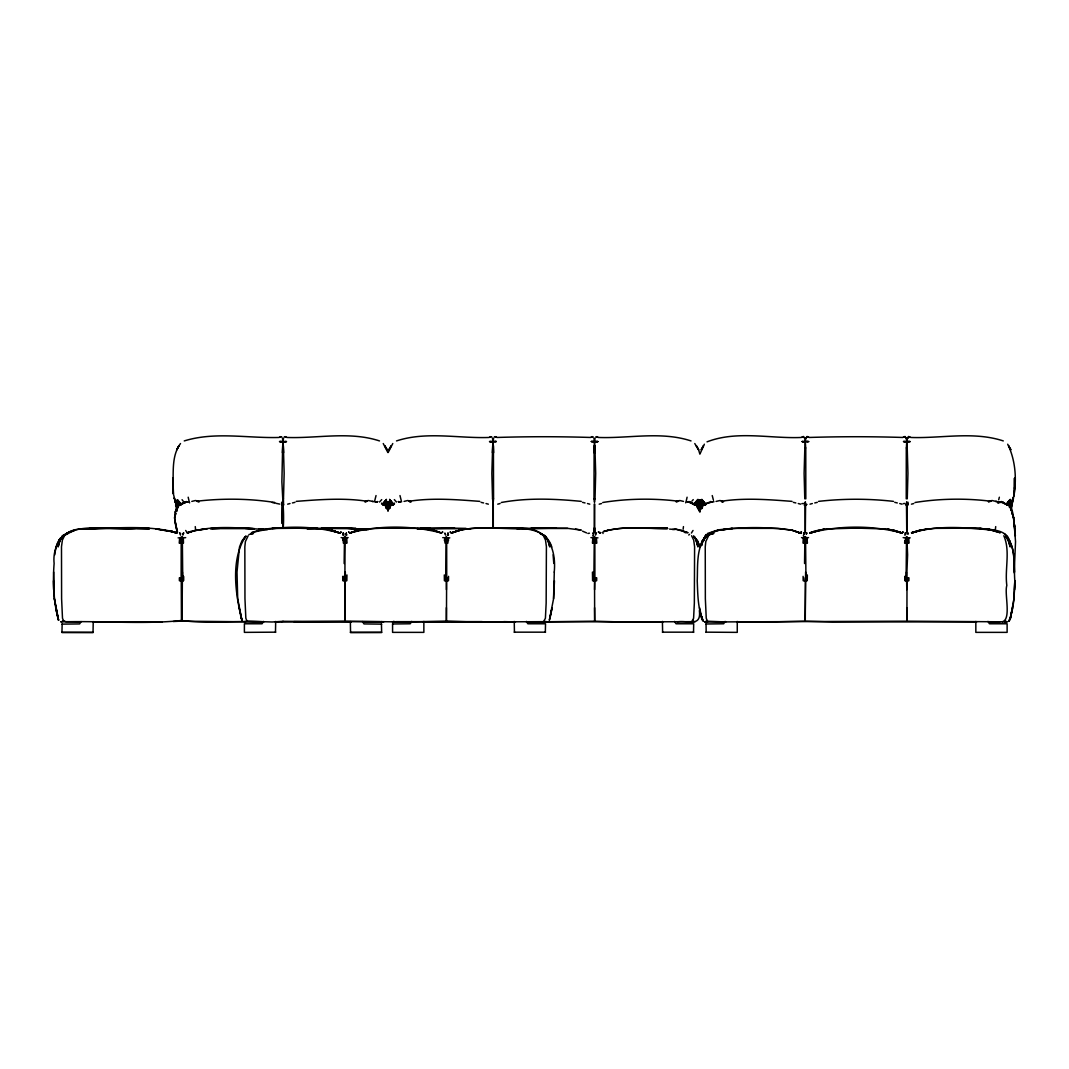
<?xml version="1.0" encoding="UTF-8"?>
<svg xmlns="http://www.w3.org/2000/svg" width="1069" height="1069" viewBox="0 0 1069 1069"><rect width="100%" height="100%" fill="white"/><g stroke="black" fill="none" stroke-linecap="round" stroke-linejoin="round"><path stroke-width="1.5" d="M344.859 589.66L345.046 538.936M1010.953 507.548C1017.354 487.558 1017.06 463.131 1007.693 444.21M282.457 438.103L282.978 441.724L283.552 438.103M492.462 438.103L493.036 441.724L493.637 438.103M593.91 438.103L594.498 441.724L595.086 438.103M804.904 439.252L805.291 441.724L805.692 439.252M907.153 439.252L906.739 441.724L906.352 439.252M172.937 486.061L173.365 493.838L173.044 477.816L173.365 493.838L177.093 508.644M179.351 577.808L179.392 580.667L183.467 580.667L183.414 576.365M283.205 528.033C284.675 510.127 281.307 482.974 281.788 523.396M346.182 580.667L346.236 576.365M447.817 580.667L447.844 577.808M493.29 528.033L493.277 504.261M594.204 504.087L594.471 532.736L594.792 504.087M595.994 580.667L596.021 577.808M806.587 580.667L806.627 576.365M908.222 580.667L908.249 577.808M446.628 578.663L446.441 621.116L473.741 621.984L543.56 621.664L545.404 618.283L546.152 603.13L546.406 546.753L545.511 540.099L543.399 535.729M526.523 622.011L594.564 621.183L621.917 621.984L691.737 621.664L693.594 618.283L694.342 603.13L694.596 546.753L693.701 540.099L691.59 535.729M1002.321 621.77C1011.688 619.392 1004.152 593.375 1006.824 585.478C1004.633 569.256 1010.552 550.923 1003.804 535.729M283.606 452.695L283.031 441.631L279.477 441.604L283.031 441.604L282.403 452.695M183.467 580.667L183.534 576.365M346.944 574.935L346.85 580.667L342.775 580.667L342.708 576.365M448.552 576.365L448.486 580.667L444.397 580.667L444.316 574.935M596.702 577.808L596.662 580.667L592.587 580.667L592.453 572.062M807.336 574.935L807.255 580.667L803.166 580.667L803.1 576.365M908.931 577.808L908.877 580.667L904.802 580.667L904.735 576.365M182.425 572.049L182.051 621.183L262.774 621.917M805.625 572.049L805.157 621.183L766.66 622.024M1013.987 598.68L1010.312 618.644L1008.695 621.343C1014.214 609.103 1014.267 594.19 1014.815 580.774C1013.612 565.808 1016.566 548.223 1006.023 535.97L1009.604 540.767C1006.691 531.24 995.92 529.957 987.489 529.208L994.063 530.184L979.792 528.367L945.17 528.153L979.792 528.38L993.916 530.331C966.884 527.578 937.86 524.692 911.55 532.977M54.345 598.693L58.581 620.287C53.423 601.847 52.648 582.471 54.118 563.443C52.301 546.486 62.523 529.409 80.816 529.048C111.136 528.687 142.551 524.826 172.309 531.507C186.033 536.705 163.236 528.019 175.102 532.669M554.464 580.774L553.582 598.68L549.332 620.314L552.112 607.686L549.907 618.657M1014.628 589.674L1014.802 580.774L1013.933 598.68M58.581 620.287L54.372 598.68L53.664 572.062M282.817 504.06L282.804 528.033M446.722 580.667L446.668 539.083M594.899 580.667L594.858 539.083M182.759 580.667L182.358 540.486M345.568 580.667L345.3 572.062M805.01 504.087L805.304 532.683L805.598 504.087M805.973 580.667L805.572 540.486M906.285 447.991L906.245 498.849M906.459 504.087L906.766 532.683L907.046 504.087M672.575 529.489L675.234 529.208M804.837 447.991L804.115 473.353L804.783 498.849M282.67 445.72L281.869 481.758L283.044 504.341L281.535 504.06M344.445 540.486L344.151 563.55M446.08 540.486L445.679 580.667M492.675 445.72L491.86 473.353L492.542 498.849M594.123 445.72L593.99 498.849M594.257 540.486L593.856 580.667M804.85 540.486L804.556 563.55M906.472 540.486L906.084 580.667M593.923 452.695L594.498 441.631L598.065 441.604L591.317 441.497L594.538 441.697L595.139 452.695M179.939 543.105L180.14 537.881M343.323 543.079L343.523 537.533M444.958 543.079L445.158 537.533M593.135 543.079L593.335 537.533M803.728 543.079L803.928 537.533M905.349 543.079L905.55 537.533M1014.601 487.157L1014.174 495.949L1014.494 478.097L1014.601 488.894M594.725 527.926L594.498 532.683L594.284 527.926M446.762 536.945L446.481 537.867L446.12 536.571M594.939 536.945L594.658 537.867L594.311 536.571M906.793 537.72L907.153 536.945M283.485 498.849L284.154 473.353L283.352 445.72M341.118 537.64L344.752 537.801L344.499 536.571M493.557 498.849L493.424 445.72M595.019 498.849L595.687 473.353L594.885 445.72M805.812 498.849L805.772 447.991M805.157 537.72L808.538 537.627M907.26 498.849L907.942 473.353L907.22 447.991M492.408 452.695L493.036 441.631L496.23 441.497L489.482 441.604L493.09 441.697L493.624 452.695M908.062 502.243L907.915 504.982L906.165 504.982L906.926 504.007M804.93 447.871L805.291 441.631L808.485 441.524M976.719 621.864L832.43 621.984L805.264 621.183L805.491 580.667M179.231 543.132L179.552 539.177M344.766 537.961L344.205 543.052M592.426 543.132L592.747 539.177M803.006 543.105L803.3 537.533M805.171 537.961L804.596 543.052M904.641 543.132L904.815 540.607M1014.187 572.824L1015.537 541.595L1013.773 519.293L1015.336 536.01L1014.361 524.117L1014.668 526.723C1012.784 519.801 1014.828 504.247 1004.272 503.713M906.378 447.871L906.739 441.631L910.32 441.604M805.331 442.005L802.071 441.55L807.964 441.524M283.432 498.795L283.552 504.982L281.815 504.982L281.655 502.243M493.517 498.795L493.05 504.982M553.555 598.693L554.29 572.062M594.711 502.069L594.965 498.795M805.518 502.069L804.73 504.982M906.966 502.069L906.165 504.982M181.195 539.083L181.142 580.667M594.805 578.663L594.578 589.66M806.454 504.982L806.52 504.354M907.02 578.663L906.9 621.183L1000.036 621.784M183.28 537.533L183.48 543.079M342.788 540.526L342.935 539.03M346.102 537.533L346.303 543.079M806.494 537.533L806.694 543.079M444.41 540.607L444.57 539.177M683.144 529.249L683.452 526.603M995.399 529.249L995.707 526.603M445.84 543.052L446.895 537.948M594.017 543.052L594.578 537.961L597.959 537.854M906.231 543.052L906.793 537.961L910.173 537.854M180.821 543.092L180.982 537.948M447.724 537.881L447.924 543.105M595.914 537.881L596.101 543.105M908.129 537.881L908.329 543.105M699.353 610.586C701.678 627.744 686.913 620.007 677.238 621.904M346.717 537.533L347.011 543.105M182.318 536.571L182.024 537.827L185.699 537.64M54.8 554.838C58.247 515.004 111.657 532.242 136.912 528.153L89.449 528.46L149.58 528.607L102.704 528.086L80.816 529.061M796.218 531.574L800.066 532.977L801.443 532.081L800.066 532.977L791.822 530.104C797.527 532.175 810.195 536.197 791.875 530.224C767.649 526.857 742.367 526.549 718.194 530.424C694.81 534.941 698.03 562.788 697.229 580.774C697.79 594.177 697.763 609.143 703.362 621.343L700.93 614.929M183.333 537.881L183.307 539.177M448.352 537.881L448.472 540.607M908.757 537.881L909.038 543.132M686.218 501.067L687.1 497.205M448.272 535.395L448.459 534.46M698.926 510.768L699.66 506.973M1011.18 510.768L1013.225 497.205L1010.873 507.027M998.7 499.824L999.355 497.205M346.65 535.328L346.824 534.46M182.759 534.153L183.2 533.364M447.35 535.168L448.018 533.043M595.54 535.168L596.195 533.043M182.906 535.115L183.574 533.043M345.728 535.115L346.383 533.043M93.23 632.313L61.949 632.313M275.682 632.167L244.4 632.367L244.4 623.775L262.092 623.775L263.522 621.396M381.646 632.313L350.365 632.313M545.524 632.167L514.242 632.167M693.701 632.167L662.419 632.167M805.478 504.007L805.157 504.915M345.127 536.571L345.421 543.052M805.532 536.571L805.238 537.827L801.509 537.64M376.034 495.562L374.431 501.936M699.954 499.824L696.587 505.65M1012.196 499.824L1008.842 505.65M388.154 452.508L392.777 443.541M700.021 453.844L704.351 444.21M702.654 541.809L701.491 545.684L702.694 541.716M57.659 544.428L60.278 538.148M685.697 502.844L685.964 501.936M57.419 545.15L58.167 542.718M699.701 511.851C698.284 505.036 712.595 501.762 703.522 504.608L706.743 503.846M805.892 438.103L807.028 436.513L808.939 437.328M907.34 438.103L908.476 436.513L910.387 437.328M61.949 624.122L79.641 623.922L81.07 621.557M392.577 623.975L410.269 623.775L411.699 621.41M705.994 623.975L723.686 623.775L725.116 621.396M906.793 442.005L903.519 441.55L909.412 441.524M388.622 501.615L385.749 507.695M703.99 539.524L703.442 540.994L704.899 537.974M60.866 538.028L59.797 540.834L62.376 536.17L59.49 540.927L62.737 536.304L67.721 533.618L66.559 534.086M387.74 510.915L390.279 505.45L394.501 503.846M57.579 544.963L59.744 539.337L59.249 540.353L62.884 535.676L68.149 533.097L62.724 535.863L59.249 540.353M248.168 535.743L245.402 541.542L244.841 546.753L244.961 598.72L245.843 618.283L247.059 621.183L244.36 621.744M394.688 621.57L392.55 621.744M708.56 535.743L705.794 541.542L705.246 546.753L705.353 598.72L706.248 618.283L707.464 621.183L704.765 621.744M56.149 547.034C58.073 538.108 65.997 532.522 74.442 530.438M699.741 547.034L702.306 540.901L706.195 536.184L702.306 540.901M386.671 508.75L388.167 505.169L386.163 508.376M698.204 508.75L699.701 505.169L697.696 508.376M183.24 533.859L183.708 532.91M346.049 533.859L346.383 533.097M447.684 533.859L448.005 533.097M595.861 533.859L596.195 533.097M806.454 533.859L806.774 533.097M908.089 533.859L908.409 533.097M386.59 508.229L387.82 505.49M64.501 535.729L62.39 540.099L61.494 546.753L61.601 598.72L62.496 618.283L63.712 621.183L61.013 621.744M704.618 621.984L906.793 621.183L906.793 607.673M60.906 621.904C99.083 620.595 143.54 624.59 181.53 620.488C207.186 624.002 237.131 620.554 263.963 621.797M704.03 537.988L703.095 540.393L705.259 536.224L702.734 540.633L706.034 535.97L702.453 540.767L706.141 536.117M697.135 507L700.155 501.615L697.282 507.695M1010.579 505.169L1013.412 498.622L1009.537 507.695M806.173 534.099L806.868 532.963M907.795 534.099L908.169 533.471M182.291 533.819L183.133 533.658M1009.39 507L1012.396 501.829L1009.978 505.584M387.793 502.002L385.054 505.65M699.54 502.951L697.736 505.584M386.925 507.414L388.167 505.169M698.445 507.414L699.701 505.169M1010.699 507.414L1011.955 505.169L1010.606 507.307M283.272 503.793L283.552 504.982M493.357 503.793L492.916 504.915M387.259 504.434L386.804 505.169M693.287 620.341C690.975 622.439 694.569 622.038 692.204 621.811M1005.541 620.341L1004.379 621.851L989.48 621.904M691.389 533.07L693.033 530.465M706.355 534.38L705.005 536.491L706.141 534.941M244.079 538.455L245.028 537.066M694.302 505.036L698.511 500.853L695.612 504.047M386.203 505.584L387.579 503.78M243.572 539.351L242.65 540.54L246.084 536.197M703.977 539.351L703.055 540.54L706.475 536.197L712.114 533.271L707.037 535.903L711.927 533.605L710.658 534.099M58.568 540.901L62.456 536.21M381.7 499.624L379.522 502.042M692.017 501.027L693.233 499.624M176.919 509.672L175.837 510.875L177.053 509.525M706.422 622.051L707.598 621.811L706.515 620.341M707.491 621.917L706.622 622.064M1008.682 621.33L1009.724 620.287M180.514 443.541C171.227 455.969 173.699 472.899 172.937 487.504M489.816 441.55L491.553 441.617M591.277 441.55L593.001 441.617M907.969 504.354L906.886 504.915L906.579 504.007M384.185 504.007L386.791 501.227L382.809 504.996M697.215 502.604L694.342 504.996M1007.907 504.007L1010.753 500.853L1006.557 505.036M284.234 436.9L286.599 437.328M494.306 436.9L496.684 437.328M595.754 436.9L598.132 437.328M688.73 535.008L689.585 534.326M181.329 504.381L178.536 505.57L182.665 502.818L185.298 503.005M394.194 504.327L390.8 505.503L394.381 503.098M704.752 504.261L703.763 504.915L705.834 504.327L703.055 505.503L707.17 502.818L709.803 502.938M177.654 532.055L176.238 532.977M341.038 532.055L339.621 532.977C311.48 525.186 279.57 525.467 251.375 532.75C272.475 524.705 295.792 529.275 317.814 528.367M442.66 532.055L441.256 532.977C412.153 525.32 379.081 525.026 350.017 532.977L348.588 532.081M801.429 532.055L800 532.977M903.064 532.055L901.701 532.977C872.411 525.12 839.259 525.307 809.914 532.977M824.293 529.035L810.102 532.977L824.266 529.035L856.028 528.086L887.764 529.035L902.142 532.977L887.764 529.035M925.928 529.035L911.737 532.977L920.222 530.104L933.878 528.367L969.396 528.153L944.956 528.139M392.443 504.274L391.508 504.915L393.592 504.327M341.038 532.081L339.608 532.977L325.724 529.035M442.673 532.081L441.243 532.977L433.052 530.104L419.422 528.367L382.929 528.139L363.888 529.035L349.71 532.977L358.168 530.224L351.14 532.669M279.41 437.328L281.788 436.9M489.415 437.328L491.793 436.9M590.863 437.328L593.242 436.9M801.67 437.328L803.581 436.513L804.716 438.103M903.118 437.328L905.029 436.513L906.165 438.103M692.618 503.967L693.46 503.446M62.563 536.01L74.442 530.411M62.724 535.863L68.069 532.683M806.801 504.381L804.142 504.982M908.262 504.381L906.886 504.915M907.127 504.488L906.539 502.069M901.648 532.977L903.118 532.095L901.635 532.977L893.43 530.104L901.889 532.977L897.853 531.574L900.512 532.669M191.11 531.507L188.331 532.669C213.506 524.371 241.367 528.407 267.384 529.569M809.834 532.709L818.627 530.104M707.037 441.844C736.955 430.272 770.188 438.811 801.416 437.462M811.545 532.669L814.324 531.507L810.168 532.977M915.959 531.507L911.469 532.709L920.249 530.104M707.571 533.431L718.315 529.85L732.265 528.38L778.179 528.367L791.795 530.104M177.36 532.589L155.887 528.968M707.745 502.951L710.618 501.602L712.061 501.976M62.884 535.676L67.721 533.538L66.385 534.072M810.396 532.977L814.07 531.574M915.705 531.574L911.79 532.977M554.25 572.062C556.495 547.716 546.82 526.723 519.387 528.38C496.831 529.249 472.939 524.692 451.332 532.977C465.723 526.897 481.785 528.367 497.072 528.086C515.552 528.674 544.629 524.491 551.818 547.034M180.18 504.327C171.842 510.528 175.022 523.329 177.173 531.961M450.209 532.081L451.652 532.977L459.804 530.224L451.399 532.977M452.775 532.669L459.804 530.224M63.111 535.475L67.721 533.618M811.505 532.669L814.19 531.574M184.256 440.922C214.896 431.408 247.714 438.397 279.169 437.462M396.519 440.922C426.331 431.114 458.481 438.571 489.174 437.462M1005.635 622.051C1001.987 621.383 1012.102 622.839 1004.593 621.183M711.78 532.763L718.194 530.424M280.88 436.62L280.131 436.86M490.885 436.62L490.137 436.86M592.333 436.62L591.585 436.86M803.126 436.62L802.378 436.86M904.574 436.62L903.826 436.86M375.7 502.243L377.651 501.602L376.208 501.976M687.22 502.243L689.184 501.602L696.747 505.503L694.503 504.301M603.744 531.507C624.349 525.454 646.384 528.941 667.577 528.367C646.398 529.088 624.336 525.387 603.744 531.507L607.98 530.224M716.056 501.428L719.905 500.533L722.711 501.067C745.213 497.753 769.266 499.624 792.049 501.374M353.933 531.507L358.222 530.104L349.763 532.977M186.995 532.629L194.839 530.451L207.105 528.848L194.919 530.438M392.417 621.904L393.873 621.971M598.399 532.081L600.698 532.683M376.382 501.949L377.651 501.602M687.915 501.949L689.184 501.602L687.741 501.976M102.571 528.139L119.02 528.086L102.704 528.153M287.655 504.167L290.006 503.539M497.74 504.167L500.078 503.539M599.188 504.167L601.54 503.539M809.995 504.167L812.333 503.539M911.443 504.167L913.781 503.539M248.903 534.58L253.5 533.391L250.974 534.046M711.366 534.046L713.892 533.391L709.295 534.58M599.575 532.977L600.738 532.683M62.149 623.922L61.949 632.514L93.03 632.581L93.23 621.57M275.481 632.367L275.682 621.423M392.577 623.828L392.577 632.367L423.858 632.367L423.858 621.423M545.324 632.367L545.524 623.775L527.832 623.775L526.402 621.396M693.514 632.367L693.701 623.775L676.009 623.775L674.579 621.41M180.915 504.261L179.525 504.595L181.57 504.18M692.057 502.951L689.999 502.938M997.19 501.561L995.747 501.401L1000.33 502.497L999.087 502.283L1001.426 501.602L1009.002 505.503L1006.21 504.327M292.438 502.938L294.95 502.35M814.765 502.938L817.277 502.35M501.308 502.497C527.525 497.646 554.824 498.809 581.255 501.374M602.756 502.497C626.995 498.582 652.932 498.181 677.091 501.067L679.897 500.533L683.505 501.401M915.011 502.497C939.25 498.582 965.173 498.181 989.333 501.067L992.139 500.533L995.987 501.428M724.568 529.008L732.265 528.567L718.141 530.331L732.265 528.393M587.95 533.471L589.42 533.19M365.398 501.842L366.961 501.241L364.703 501.695M380.176 621.664L293.841 621.623M801.884 503.646L803.487 503.472M903.332 503.646L904.935 503.472M296.22 501.374C319.003 499.624 343.055 497.753 365.558 501.067L368.364 500.533L373.415 501.561L372.212 501.428M818.547 501.374C843.334 498.555 868.709 498.555 893.497 501.374M394.367 622.064L400.314 621.931M1004.392 502.884L1002.241 502.938M590.622 437.462C559.488 436.486 528.073 436.486 496.938 437.462M902.864 437.462C871.729 436.486 840.314 436.486 809.18 437.462M394.167 622.051L393.633 621.383M345.26 537.72L348.147 537.627M191.792 501.401L195.4 500.533L198.206 501.067C223.114 498.274 249.785 498.515 274.786 502.483M404.055 501.401L407.663 500.533L410.469 501.067C432.958 497.753 457.024 499.624 479.807 501.374M282.978 441.697L286.532 441.604L282.978 441.724M595.086 538.001L595.233 543.092M442.753 537.64L446.414 537.827M449.782 537.854L446.495 538.028L447.056 543.092M590.93 537.64L594.564 537.801M903.145 537.64L906.779 537.801M446.161 580.667L446.027 572.049M594.337 580.667L594.204 572.049M906.552 580.667L907.608 554.838L906.886 538.175M173.165 621.503L181.436 621.116L181.249 578.663M286.198 441.55L284.461 441.617M496.283 441.55L494.546 441.617M909.986 441.55L908.249 441.617M482.213 621.623L395.877 621.664M383.571 504.274L384.519 504.915L382.435 504.327L385.214 505.503L381.646 503.098M806.801 441.617L808.872 441.604M595.994 441.577L597.678 441.524M211.956 528.594L254.355 528.647L245.068 528.313L252.778 528.594M282.229 528.113L271.847 528.46L306.482 528.153L282.122 528.139M430.406 528.113L420.023 528.46L454.659 528.153L416.963 528.634L470.734 528.767M556.441 528.166L516.808 528.634L567.599 528.367L581.229 530.104L575.536 529.035M162.167 621.904L93.07 622.038M333.688 528.086L321.381 528.153L356.03 528.46L306.883 528.634L345.648 528.113L368.391 529.689M382.996 528.166L408.264 528.166M645.248 528.086L632.955 528.153L667.591 528.46L657.208 528.113M856.028 528.086L843.388 528.166L868.736 528.139M404.603 621.931L410.322 621.904M515.325 621.784L423.083 621.864M1004.553 621.917L1005.568 622.064M736.929 621.864L767.101 621.784M804.436 438.049L806.16 438.049M905.884 438.049L908.476 438.049M531.106 528.139L567.626 528.367M339.621 532.977L331.39 530.224L338.472 532.669M526.416 621.757L662.874 621.864M281.975 622.024L344.752 621.183L344.806 589.66M975.837 621.423L975.837 632.367L1007.118 632.367L1007.118 623.775L989.426 623.775L987.983 621.396M381.646 624.122L363.954 623.922L362.525 621.557M442.352 528.086L465.99 528.367M351.34 621.864L282.964 621.303M362.498 621.891L383.504 621.744M281.561 621.944L275.227 621.891M515.445 621.931L503.766 621.623M725.811 621.944L707.464 621.223M80.683 621.931L65.904 621.69L63.098 620.581M903.572 441.524L905.256 441.577M279.864 441.524L281.548 441.577M345.621 528.166L366.921 529.676M136.992 528.313L149.486 528.62M803.808 441.617L802.071 441.55M381.526 503.846L385.749 505.45L388.288 510.915M178.095 537.854L181.396 538.068M155.98 528.914L171.695 531.587M669.568 529.115L675.22 529.502M692.017 503.713L697.229 505.396L700.101 511.851M723.566 501.695L721.909 501.548L722.871 501.842M409.668 501.548L411.324 501.695L409.053 501.241L410.068 501.735M259.045 528.995L263.776 529.449M258.952 529.008L263.602 529.449M910.628 437.462C941.321 438.571 973.471 431.114 1003.283 440.922M598.386 437.462C629.08 438.571 661.23 431.114 691.028 440.922M286.853 437.462C317.546 438.571 349.697 431.114 379.495 440.922M381.352 621.57L383.651 621.998M279.731 504.1L276.016 503.325M272.328 502.537L274.84 503.058M894.766 502.35L897.292 502.938M793.318 502.35L795.844 502.938M582.525 502.35L585.037 502.938M481.077 502.35L483.589 502.938M183.24 502.951L186.113 501.602L187.556 501.976M706.181 632.367L706.034 623.828M662.62 632.367L662.419 621.423M514.443 632.367L514.242 621.423M176.532 532.977L172.443 531.574M441.484 532.977L433.039 530.104L437.328 531.507M339.862 532.977L331.403 530.104L335.693 531.507M400.327 502.243L398.376 501.602L399.819 501.976M899.724 503.539L902.062 504.167M798.262 503.539L800.614 504.167M587.469 503.539L589.807 504.167M486.021 503.539L488.359 504.167M711.887 501.949L710.618 501.602L712.582 502.243M398.376 501.602L399.632 501.949M187.369 501.949L186.113 501.602L188.064 502.243M909.666 436.86L908.917 436.62M808.217 436.86L807.469 436.62M597.424 436.86L596.676 436.62M495.976 436.86L495.228 436.62M285.891 436.86L285.142 436.62M173.819 532.121L169.931 531.012L173.258 532.148M684.36 532.295L686.164 532.883M381.446 623.922L381.646 632.514L350.552 632.581L350.365 621.57M695.064 621.744L692.418 621.223M544.789 535.475L540.179 533.618L545.163 536.304L548.41 540.927L545.524 536.17M897.973 531.574L900.552 532.669M796.352 531.574L798.917 532.669M582.525 531.159L586.587 532.896M722.323 501.735L721.308 501.241L722.016 501.602M599.816 532.977L598.399 532.055M451.626 532.977L450.223 532.055M350.004 532.977L348.588 532.055M181.824 503.726L182.665 504.247M705.5 505.036L701.491 501.227L705.46 504.996M180.982 505.303L176.786 501.12L179.672 504.314L176.973 501.495L178.242 503.045M391.829 504.007L389.236 501.227L393.205 504.996M546.887 621.744L544.228 621.223M703.215 505.65L699.848 499.824L702.173 503.005M390.96 505.65L388.234 502.002M178.697 505.891L175.343 500.011L177.187 502.644M694.77 443.541L698.618 449.835L699.781 453.844M383.25 443.541L387.86 452.508M905.189 532.963L905.884 534.099M396.505 502.042L394.327 499.624M1004.406 533.645L1007.96 537.907L1007.051 536.491M1010.619 509.419L1011.715 510.608L1010.833 509.632M698.364 509.419L699.473 510.608L698.591 509.632M1014.628 572.062C1013.479 559.956 1015.216 545.551 1005.849 536.197L1008.508 540.834L1007.439 538.028M696.587 540.927L693.714 536.17L697.522 540.901L699.995 547.034M1009.711 540.887L1005.862 536.184L1008.802 540.927L1005.568 536.304M693.634 536.184L697.496 540.887L699.941 547.034M593.054 533.097L593.375 533.859M445.532 535.115L444.864 533.043L445.198 533.859M182.064 499.704L183.267 501.294M702.066 505.584L700.262 502.951M388.448 503.78L389.824 505.584M179.726 532.91L180.193 533.859M176.866 504.862L174.127 497.9L176.96 505.396M702.52 507.695L699.647 501.615M390.265 507.695L387.406 501.615M178.002 507.922L175.142 501.789L178.149 507.227M185.685 530.465L187.329 533.07M1007.439 537.066L1009.39 541.809M701.598 508.75L700.101 505.169L702.106 508.376M389.343 508.75L387.847 505.169L389.864 508.376M701.464 505.169L701.023 504.434M389.223 505.169L388.769 504.434M492.756 503.793L493.197 504.915L492.582 498.795M1012.65 514.817L1011.688 512.96L1012.076 513.521M803.888 533.471L804.249 534.099M593.041 533.043L593.709 535.115M343.243 533.043L343.897 535.115M176.933 507.387L175.583 505.022L176.839 507.628M179.859 533.043L180.514 535.168M700.101 505.169L701.358 507.414M387.847 505.169L389.103 507.414M247.059 621.223L272.127 621.998L283.044 621.303M1011.768 512.986L1012.57 514.483M1006.784 536.224L1008.241 539.003M694.609 536.825L695.211 538.028M700.449 505.49L701.692 508.229M388.207 505.49L389.437 508.229M905.269 533.097L905.603 533.859M177.307 532.175L174.755 519.36L176.893 529.716M702.333 620.287L699.54 607.686M241.928 620.287C235.474 594.244 230.223 559.595 245.79 536.184L241.915 540.901L239.496 547.034L237.011 572.062L237.692 598.693L241.928 620.314L239.149 607.686M492.822 504.261L492.809 528.033M181.383 537.867L181.115 536.945M1012.998 515.926L1013.693 518.144L1012.958 515.418M188.184 497.205L189.066 501.067M713.584 501.067L713.838 501.936M401.583 501.936L399.98 495.562M189.32 501.936L189.601 502.898M712.235 495.562L713.344 499.824M906.525 536.571L906.739 537.36M804.89 536.571L805.104 537.36M342.628 533.792L342.975 535.328M805.131 504.007L805.304 504.715L805.091 502.069M602.702 532.121L603.05 533.498M705.994 632.167L737.263 632.367L737.263 621.423M803.38 535.328L803.581 536.17M592.787 535.328L592.988 536.17M904.828 534.46L905.002 535.328M700.142 506.973L700.636 509.499M57.272 614.929L55.869 607.686L57.993 618.657M175.623 502.724L176.893 511.41M1013.011 514.657L1013.639 518.812M907.113 540.446L907.447 543.092M805.812 543.052L805.251 537.961M182.599 543.052L182.037 537.961M195.253 526.603L195.56 529.249M596.502 539.177L596.823 543.132M807.082 539.03L807.416 543.105M553.101 554.838L553.795 563.443M594.03 498.795L594.284 502.069M907.127 447.871L906.859 443.207M805.679 447.871L805.411 443.207M344.726 578.904L344.859 621.183L408.184 622.024L446.388 621.183L446.388 607.673M906.418 572.049L906.793 589.66M53.49 580.774L53.664 589.674M594.538 580.654L594.671 621.183L594.564 607.673M446.361 580.654L446.401 589.66M905.416 576.365L905.47 580.667M803.808 577.808L803.835 580.667M593.201 576.365L593.242 580.667M445.025 576.365L445.065 580.667M343.39 576.365L343.43 580.667M180.02 577.808L180.06 580.667M174.848 515.672L174.501 518.331L175.891 513.2L174.848 515.672M1011.02 614.942L1010.312 618.657L1012.503 607.686L1011.02 614.929M59.062 543.386L58.114 546.927L59.904 540.647L59.062 543.386M176.318 509.298L175.383 512.118L176.318 509.298M177.026 449.18L176.679 449.835L178.964 445.733L177.026 449.18M389.29 449.18L388.929 449.835L391.227 445.733L389.29 449.18M701.531 449.18L701.184 449.835L703.469 445.733L701.531 449.18M386.403 499.464L383.504 502.831L386.403 499.464M697.937 499.464L695.037 502.831L697.937 499.464M1010.178 499.464L1007.292 502.831L1010.178 499.464M698.311 501.227L697.041 502.791L698.311 501.227M1010.566 501.227L1009.296 502.791L1010.566 501.227M391.187 504.782L390.279 505.45L391.187 504.782M703.442 504.782L702.52 505.45L703.442 504.782M184.389 502.323L183.774 502.777L184.389 502.323M678.494 501.241L676.236 501.695L678.494 501.241M990.749 501.241L988.478 501.695L990.749 501.241M999.355 502.363L997.938 502.844L999.355 502.363M1000.17 501.949L999.475 502.243L1001.426 501.602L1000.17 501.949M190.99 531.574L188.117 532.683L190.99 531.574M199.061 501.695L196.79 501.241L199.061 501.695M219.96 528.273L210.326 528.647L219.973 528.313M497.245 528.073L484.765 528.153L519.4 528.46L497.245 528.073M232.815 528.086L220.174 528.166L245.442 528.166L232.815 528.086M1005.301 503.846L1008.535 504.608L1005.301 503.846M693.059 503.846L696.28 504.608L693.033 503.793M987.489 529.008L979.792 528.567L987.489 529.021L1000.277 532.75L987.489 529.048M681.648 530.411L675.261 529.048L688.062 532.75L681.648 530.424M1003.15 502.323L1003.764 502.777L1003.15 502.323M690.895 502.323L691.509 502.777L690.895 502.323M385.695 505.396L384.827 504.782L385.749 505.45M180.247 503.098L177.36 499.731L180.247 503.098M704.765 502.831L703.268 501.334L704.765 502.831M392.51 502.831L391.013 501.334L392.51 502.831M343.243 533.097L343.563 533.859L343.243 533.097M703.295 501.388L701.865 499.464L703.295 501.388M391.054 501.388L389.624 499.464L391.054 501.388M1010.512 449.18L1008.575 445.733L1010.873 449.835L1010.512 449.18M698.271 449.18L696.333 445.733L698.618 449.835L698.271 449.18M386.737 449.18L384.8 445.733L387.085 449.835L386.737 449.18M803.968 533.859L803.647 533.097L803.968 533.859M1009.243 543.386L1008.388 540.647L1010.192 546.927L1009.243 543.386M697.015 543.386L696.173 540.647L697.963 546.927L697.015 543.386M548.838 543.386L547.996 540.647L549.787 546.927L548.838 543.386M701.745 618.644L701.023 614.929L701.745 618.657M241.34 618.657L240.632 614.942L241.34 618.657"/></g></svg>
